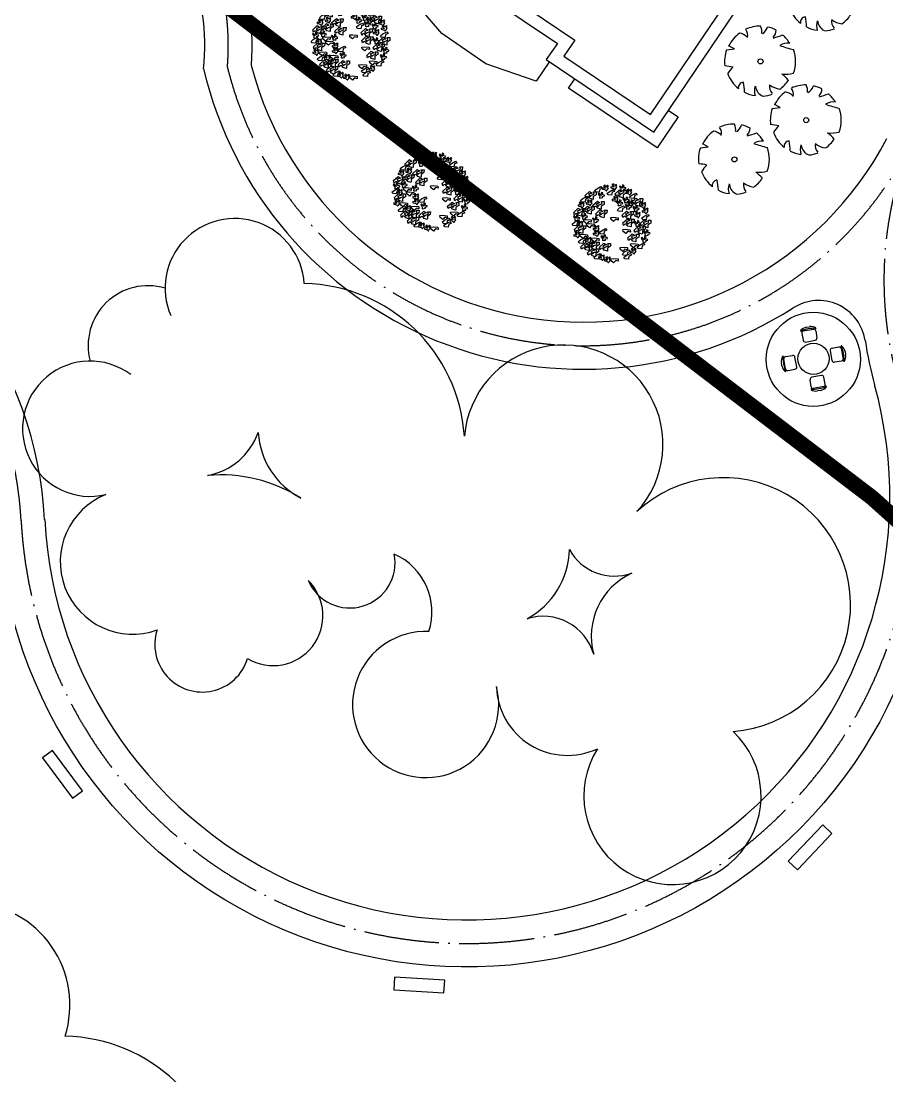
# Model space of a CAD drawing. Extents: x 302512 to 1034855, y -184136 to 410364.
# Drawn here: x 491312 to 518906, y -148394 to -114770 of the extents above; entities that cross this region are included whole.
import ezdxf

# ---------------------------------------------------------------- set-up
doc = ezdxf.new("R2010")
doc.units = 0
doc.header["$MEASUREMENT"] = 0
doc.linetypes.add('ACAD_ISO04W100', pattern=[30.5, 24, -3, 0.5, -3])
doc.linetypes.add('DASHED2', pattern=[0.375, 0.25, -0.125])
for name, color, linetype in [('F', 5, 'Continuous'), ('PUB_TEXT', 7, 'Continuous'), ('PUB_TITLE', 4, 'Continuous'), ('WALL', 4, 'Continuous'), ('WZ', 2, 'Continuous'), ('建筑', 2, 'Continuous'), ('树', 80, 'Continuous'), ('红线', 20, 'Continuous')]:
    doc.layers.add(name, color=color, linetype=linetype)

# ---------------------------------------------------------------- blocks, each defined once
blk = doc.blocks.new('BRANCHO2', base_point=(16.83, 36.07))
for p, q in [((16.783, 36.097), (16.824, 36.101)), ((16.786, 36.072), (16.783, 36.097)), ((16.824, 36.041), (16.786, 36.072)), ((16.824, 36.101), (16.887, 36.094)), ((16.853, 36.073), (16.824, 36.041)), ((16.889, 36.062), (16.853, 36.073)), ((16.887, 36.094), (16.889, 36.062))]:
    blk.add_line(p, q)
blk = doc.blocks.new('BRANCHO3', base_point=(16.71, 35.96))
for p, q in [((16.655, 35.995), (16.655, 35.979)), ((16.684, 35.989), (16.655, 35.995)), ((16.655, 35.979), (16.681, 35.973)), ((16.69, 36.035), (16.67, 36.026)), ((16.67, 36.026), (16.687, 36.001)), ((16.681, 35.973), (16.693, 35.97)), ((16.701, 35.992), (16.684, 35.989)), ((16.687, 36.001), (16.701, 35.992)), ((16.696, 36.032), (16.69, 36.035)), ((16.693, 36.016), (16.696, 36.032)), ((16.71, 36.016), (16.693, 36.016)), ((16.693, 35.97), (16.707, 35.955)), ((16.707, 35.955), (16.713, 35.955)), ((16.73, 36.029), (16.71, 36.016)), ((16.713, 35.955), (16.724, 35.97)), ((16.724, 35.998), (16.739, 36.023)), ((16.739, 35.989), (16.724, 35.998)), ((16.724, 35.97), (16.739, 35.989)), ((16.739, 36.023), (16.73, 36.029))]:
    blk.add_line(p, q)
blk = doc.blocks.new('BRANCHO1', base_point=(16.66, 36.12))
for p, q in [((16.573, 36.15), (16.636, 36.208)), ((16.582, 36.116), (16.573, 36.15)), ((16.599, 36.131), (16.582, 36.116)), ((16.622, 36.134), (16.599, 36.131)), ((16.671, 36.184), (16.619, 36.168)), ((16.619, 36.168), (16.645, 36.134)), ((16.642, 36.107), (16.622, 36.134)), ((16.636, 36.208), (16.671, 36.184)), ((16.685, 36.094), (16.642, 36.107)), ((16.645, 36.134), (16.662, 36.153)), ((16.662, 36.153), (16.702, 36.168)), ((16.688, 36.101), (16.685, 36.094)), ((16.728, 36.162), (16.688, 36.137)), ((16.688, 36.137), (16.688, 36.101)), ((16.702, 36.168), (16.691, 36.202)), ((16.691, 36.202), (16.731, 36.202)), ((16.731, 36.202), (16.728, 36.162))]:
    blk.add_line(p, q)
blk = doc.blocks.new('M_F14')
at = {"xscale": 896.4705882352939, "yscale": 896.4705882352939, "zscale": 896.4705882352939}
for name, p in [('BRANCHO1', (-263, 340)), ('BRANCHO3', (-74, 431)), ('BRANCHO3', (33, 446)), ('BRANCHO1', (114, 361)), ('BRANCHO3', (222, 381)), ('BRANCHO3', (-379, 218)), ('BRANCHO3', (-280, 245)), ('BRANCHO1', (-164, 218)), ('BRANCHO3', (51, 289)), ('BRANCHO1', (321, 254)), ('BRANCHO3', (399, 214)), ('BRANCHO1', (-406, 128)), ('BRANCHO1', (-289, 155)), ('BRANCHO1', (-128, 110)), ('BRANCHO1', (204, 92)), ('BRANCHO3', (329, 92)), ('BRANCHO3', (428, 144)), ('BRANCHO3', (-397, -24)), ('BRANCHO2', (-316, 38)), ('BRANCHO2', (-280, -15)), ('BRANCHO2', (24, 65)), ('BRANCHO1', (213, -6)), ('BRANCHO1', (426, -18)), ('BRANCHO3', (-433, -159)), ('BRANCHO1', (-397, -87)), ('BRANCHO2', (-361, -150)), ('BRANCHO3', (-191, -78)), ('BRANCHO3', (-191, -141)), ('BRANCHO2', (177, -87)), ('BRANCHO1', (275, -195)), ('BRANCHO1', (356, -96)), ('BRANCHO1', (-316, -305)), ('BRANCHO3', (-292, -226)), ('BRANCHO1', (-227, -293)), ('BRANCHO2', (-218, -195)), ('BRANCHO1', (-83, -311)), ('BRANCHO2', (275, -266)), ('BRANCHO1', (-232, -381)), ('BRANCHO3', (-122, -446)), ('BRANCHO2', (141, -311)), ('BRANCHO3', (275, -365)), ('BRANCHO3', (-47, -473)), ('BRANCHO2', (24, -455))]:
    blk.add_blockref(name, p, dxfattribs=at)
for name, p, rotation in [('BRANCHO2', (-173, 433), 33.69006752598449), ('BRANCHO3', (-153, 340), 315.0000000000102), ('BRANCHO2', (-17, 395), 33.69006752598449), ('BRANCHO3', (114, 433), 315.0000000000102), ('BRANCHO2', (266, 352), 33.69006752598449), ('BRANCHO2', (-352, 309), 33.69006752598449), ('BRANCHO3', (78, 245), 315.0000000000102), ('BRANCHO3', (159, 280), 315.0000000000102), ('BRANCHO3', (186, 200), 315.0000000000102), ('BRANCHO3', (222, 245), 315.0000000000102), ('BRANCHO3', (-466, 56), 315.0000000000102), ('BRANCHO3', (-370, 74), 315.0000000000102), ('BRANCHO2', (114, 191), 33.69006752598449), ('BRANCHO3', (284, 173), 315.0000000000102), ('BRANCHO2', (419, 83), 33.69006752598449), ('BRANCHO2', (-457, 11), 33.69006752598449), ('BRANCHO3', (-227, 29), 315.0000000000102), ('BRANCHO3', (302, -15), 315.0000000000102), ('BRANCHO2', (-115, -97), 33.69006752598449), ('BRANCHO3', (-119, -195), 315.0000000000102), ('BRANCHO3', (419, -135), 315.0000000000102), ('BRANCHO2', (-379, -213), 33.69006752598449), ('BRANCHO2', (364, -279), 33.69006752598449), ('BRANCHO3', (390, -217), 315.0000000000102), ('BRANCHO2', (-182, -410), 33.69006752598449), ('BRANCHO2', (177, -365), 33.69006752598449), ('BRANCHO2', (195, -410), 33.69006752598449)]:
    blk.add_blockref(name, p, dxfattribs=dict(at, rotation=rotation))
at = {"width": 0.8, "flags": 9}
for tag, p in [('XSIZE', (-3, 3)), ('YSIZE', (-3, 0))]:
    blk.add_attdef(tag, p, '', height=0.2, dxfattribs=at)
blk = doc.blocks.new('M_C26ZLR')
for p, q in [((-58, 1023), (42, 1023)), ((-238, 923), (222, 923)), ((-233, 856), (-233, 631)), ((217, 856), (217, 631)), ((-165, 563), (150, 563)), ((-1039, -58), (-1039, 42)), ((-939, -238), (-939, 222)), ((-872, 217), (-647, 217)), ((-579, -165), (-579, 150)), ((563, 150), (563, -165)), ((856, 217), (631, 217)), ((923, 222), (923, -238)), ((1023, 42), (1023, -58)), ((-872, -233), (-647, -233)), ((856, -233), (631, -233)), ((-233, -872), (-233, -647)), ((150, -579), (-165, -579)), ((217, -872), (217, -647)), ((222, -939), (-238, -939)), ((42, -1039), (-58, -1039))]:
    blk.add_line(p, q)
blk.add_circle((-8, -8), 500)
for centre, radius, start, end in [((-48, 708), 316, 91.7651, 130.7265), ((32, 708), 316, 49.2735, 88.2349), ((-247, 940), 10, 130.7265, 202.67), ((-238, 943), 20, 202.67, 270), ((-8, -1754), 2713, 84.8023, 95.1977), ((-165, 856), 67.5, 90, 180), ((150, 856), 67.5, 0, 90), ((222, 943), 20, 270, 337.33), ((231, 940), 10, 337.33, 49.2735), ((-165, 631), 67.5, 180, 270), ((150, 631), 67.5, 270, 0), ((-724, 32), 316, 139.2735, 178.2349), ((1739, -8), 2713, 174.8023, 185.1977), ((-955, 231), 10, 67.33, 139.2735), ((-959, 222), 20, 0, 67.33), ((-872, 150), 67.5, 90, 180), ((-647, 150), 67.5, 0, 90), ((631, 150), 67.5, 90, 180), ((856, 150), 67.5, 0, 90), ((943, 222), 20, 112.67, 180), ((940, 231), 10, 40.7265, 112.67), ((708, 32), 316, 1.7651, 40.7265), ((-1754, -8), 2713, 354.8023, 5.1977), ((-724, -48), 316, 181.7651, 220.7265), ((-955, -247), 10, 220.7265, 292.67), ((-959, -238), 20, 292.67, 0), ((-872, -165), 67.5, 180, 270), ((-647, -165), 67.5, 270, 0), ((631, -165), 67.5, 180, 270), ((856, -165), 67.5, 270, 0), ((943, -238), 20, 180, 247.33), ((940, -247), 10, 247.33, 319.2735), ((708, -48), 316, 319.2735, 358.2349), ((-165, -647), 67.5, 90, 180), ((150, -647), 67.5, 0, 90), ((-247, -955), 10, 157.33, 229.2735), ((-238, -959), 20, 90, 157.33), ((-48, -724), 316, 229.2735, 268.2349), ((-8, 1739), 2713, 264.8023, 275.1977), ((-165, -872), 67.5, 180, 270), ((32, -724), 316, 271.7651, 310.7265), ((150, -872), 67.5, 270, 0), ((222, -959), 20, 22.67, 90), ((231, -955), 10, 310.7265, 22.67)]:
    blk.add_arc(centre, radius, start, end)
at = {"width": 0.8, "flags": 9}
for tag in ['XSIZE', 'YSIZE']:
    blk.add_attdef(tag, (0, 0), '', height=0.5, dxfattribs=at)
blk = doc.blocks.new('A$C0DC22966')
at = {"layer": 'WZ'}
for p, q in [((8672, 29060), (6720, 26156)), ((26781, 16842), (8672, 29060)), ((8781, 28504), (6828, 25600)), ((26226, 16734), (8781, 28504)), ((4979, 27330), (1104, 21589)), ((6720, 26156), (4979, 27330)), ((5087, 26775), (1659, 21696)), ((6828, 25600), (5087, 26775)), ((1104, 21589), (4529, 19262)), ((1659, 21696), (4421, 19819)), ((4421, 19819), (5259, 21061)), ((5259, 21061), (9056, 18500)), ((4529, 19262), (5367, 20506)), ((5367, 20506), (8501, 18392)), ((9056, 18500), (8218, 17256)), ((8501, 18392), (7662, 17148)), ((7662, 17148), (10133, 15482)), ((8218, 17256), (10929, 15427)), ((24826, 13943), (26781, 16842)), ((24270, 13835), (26226, 16734)), ((10357, 15814), (16342, 11776)), ((16906, 11396), (10357, 15814)), ((5927, 15663), (502, 7624)), ((8903, 13658), (5927, 15663)), ((10267, 15681), (8679, 13327)), ((10133, 15482), (10267, 15681)), ((10465, 15258), (9234, 13435)), ((16351, 11288), (10465, 15258)), ((6035, 15108), (1058, 7732)), ((8679, 13327), (6035, 15108)), ((26011, 12661), (24270, 13835)), ((26567, 12768), (24826, 13943)), ((8679, 13327), (15228, 8909)), ((9234, 13435), (15120, 9464)), ((16011, 12000), (16849, 13244)), ((16849, 13244), (20646, 10682)), ((16342, 11776), (16957, 12688)), ((16957, 12688), (20091, 10575)), ((22577, 7571), (26011, 12661)), ((22685, 7016), (26567, 12768)), ((15120, 9464), (16351, 11288)), ((15228, 8909), (16906, 11396)), ((20091, 10575), (19252, 9331)), ((20646, 10682), (19808, 9439)), ((19808, 9439), (22577, 7571)), ((16490, 8540), (15452, 9241)), ((19252, 9331), (22685, 7016)), ((15935, 8433), (15228, 8909)), ((10954, 1057), (15935, 8433)), ((11061, 502), (16490, 8540)), ((502, 7624), (3686, 5477)), ((1058, 7732), (3578, 6032)), ((3578, 6032), (3925, 6546)), ((3925, 6546), (8542, 3431)), ((3686, 5477), (4033, 5991)), ((4033, 5991), (7984, 3326)), ((8542, 3431), (8191, 2921)), ((7984, 3326), (7632, 2815)), ((7632, 2815), (11061, 502)), ((8191, 2921), (10954, 1057))]:
    blk.add_line(p, q, dxfattribs=at)
for points in [[(10741, 27664), (10942, 27963), (8580, 29557), (7685, 28230), (7983, 28029)], [(11985, 26826), (12186, 27124), (13380, 26319), (13178, 26021)], [(13750, 25634), (14439, 26656), (16481, 25850), (17775, 25178), (18803, 24543), (20194, 23489), (21345, 22437), (22398, 21288), (21708, 20265)], [(1096, 21577), (895, 21279), (3167, 19747), (3368, 20045)], [(23475, 19076), (23676, 19374), (22483, 20179), (22281, 19881)], [(7662, 17148), (6284, 18078), (5567, 17638), (4759, 17813), (4292, 18492), (4429, 19330)], [(24718, 18236), (24920, 18535), (27283, 16942), (26388, 15615), (26090, 15816)], [(19348, 9259), (18615, 8821), (17825, 9001), (17359, 9680), (17497, 10515), (16682, 11064)], [(968, 8314), (667, 8517), (0, 7529), (2819, 5627), (3020, 5926)], [(22685, 7016), (22483, 6717), (20212, 8250), (20413, 8548)], [(15981, 7786), (16280, 7585), (15307, 6142), (15008, 6344)], [(7732, 2748), (7309, 2121), (5703, 2681), (4299, 3642), (3186, 4950), (3589, 5543)], [(11527, 1192), (11829, 989), (11162, 0), (8343, 1901), (8544, 2200)]]:
    blk.add_lwpolyline(points, dxfattribs=at)
blk = doc.blocks.new('A$C236B410B')
at = {"layer": '树'}
for centre, radius, start, end in [((21959, 16776), 2731, 342.2504, 87.239), ((24487, 11612), 4332, 3.6917, 89.036)]:
    blk.add_arc(centre, radius, start, end, dxfattribs=at)
blk = doc.blocks.new('M_F13')
for p, q in [((-515, 179), (-397, 193)), ((-484, 239), (-484, 239)), ((-397, 193), (-484, 239))]:
    blk.add_line(p, q)
blk.add_circle((-3, 3), 38.2)
for centre, radius, start, end in [((-8, 3), 532, 89.3321, 114.3856), ((-325, 399), 130, 343.6555, 39.76), ((-175, 449), 193, 352.0775, 26.6128), ((-85, 589), 202, 304.1868, 338.5411), ((-8, 3), 531, 62.8767, 77.7021), ((-8, 3), 527, 126.0751, 153.6245), ((-356, 208), 224, 48.5203, 80.5151), ((80, 476), 154, 315.8454, 359.7651), ((-244, 1929), 1632, 285.4397, 290.7099), ((-8, 3), 523, 31.4098, 49.4752), ((-8, 3), 537, 160.8426, 187.275), ((412, 44), 234, 83.5323, 121.6544), ((959, 2091), 1965, 250.0865, 256.3451), ((-8, 3), 534, 340.3307, 19.43), ((-610, -942), 880, 77.3728, 85.4649), ((-5, -500), 587, 134.7782, 147.3315), ((-8, 3), 524, 200.8103, 231.4392), ((-251, -396), 87.2, 97.741, 188.8107), ((-1350, -519), 1108, 2.9465, 10.9238), ((-8, 3), 514, 305.394, 326.2464), ((358, 465), 656, 266.7455, 282.0146), ((0, -631), 545, 39.6536, 53.993), ((-8, 3), 522, 243.1498, 261.8356), ((125, -442), 220, 160.6009, 199.3991), ((100, -357), 178, 186.1912, 248.4952), ((296, -376), 163, 170.6314, 220.6278), ((325, -118), 300, 230.4582, 263.1093), ((-8, 3), 527, 274.7236, 290.3277)]:
    blk.add_arc(centre, radius, start, end)
at = {"width": 0.8, "flags": 9}
for tag, p in [('XSIZE', (-62, 12)), ('YSIZE', (9, 6))]:
    blk.add_attdef(tag, p, '', height=0.2, dxfattribs=at)

msp = doc.modelspace()

# ---------------------------------------------------------------- hatches: boundary and pattern name
at = {"linetype": 'ByBlock', "lineweight": 5}
h = msp.add_hatch(color=256, dxfattribs=at)
h.paths.add_polyline_path([(449238, -10247), (447442, -10200), (447475, -8963), (449271, -9010)], flags=16)
h.paths.add_polyline_path([(446475, -11002), (448198, -14687), (450305, -11104)], flags=17)
edge = h.paths.add_edge_path()
edge.add_line((499629, -17475), (302512, -12264))
edge.add_line((449254, -8002), (445944, -133199))

# ---------------------------------------------------------------- linework, layer by layer
at = {"layer": 'F'}
for points in [[(531093, -105283, -0.244625), (525517, -113229, 0.353848), (519960, -125968, -1.114129), (490565, -130741, 0.295607), (483660, -121230, 0.430193), (467423, -128897, -0.701427), (442374, -125297, 0.171375), (434902, -117538, -1.716353), (451344, -106522, 1.074485), (460510, -105171, -0.539314), (473077, -92238, 0.560727), (477451, -87430, -0.231476), (478642, -80535, 0.600152), (474304, -71667)], [(477803, -91962, 0.655413), (487998, -106766, -0.493134), (498644, -116174, 0.686394), (518906, -118512, 0.730701)]]:
    msp.add_lwpolyline(points, format="xyb", dxfattribs=at)
for centre, radius, start, end in [((489711, -115555), 7454, 354.3066, 101.0322), ((509225, -113440), 12429, 193.2776, 302.5906), ((479771, -131315), 12309, 3.0431, 68.9035), ((516728, -125176), 1500, 8.7748, 122.5906), ((530612, -123032), 12548, 188.7748, 195.4058), ((505521, -129946), 13477, 183.0435, 15.4037)]:
    msp.add_arc(centre, radius, start, end, dxfattribs=at)
at = {"layer": 'PUB_TEXT', "linetype": 'DASHED2', "ltscale": 11501}
msp.add_lwpolyline([(608007, -19167, 500, 500, 0), (599137, -17197, 500, 500, 0), (598127, -21247, 500, 500, 0), (572297, -9157, 500, 500, 0), (560517, -5577, 500, 500, 0), (531277, -7547, 500, 500, 0), (511807, -11707, 500, 500, 0), (488907, -9117, 500, 500, 0), (483537, -7917, 500, 500, 0), (457917, 73, 500, 500, 0), (449617, 403, 500, 500, 0), (431477, -69887, 500, 500, 0), (494627, -111807, 500, 500, 0), (518427, -129957, 500, 500, 0), (548477, -156867, 500, 500, 0), (627907, -164037, 500, 500, 0)], format="xyseb", dxfattribs=at)
at = {"layer": 'PUB_TITLE'}
for points in [[(492316, -138018), (491995, -138257), (492947, -139542), (493269, -139304)], [(515764, -141548), (516054, -141823), (517155, -140662), (516864, -140387)], [(503217, -145250), (503193, -145650), (504790, -145746), (504814, -145347)]]:
    msp.add_lwpolyline(points, close=True, dxfattribs=at)
at = {"layer": '建筑', "linetype": 'ByBlock'}
msp.add_circle((516561, -125552), 1500, dxfattribs=at)
at = {"layer": '树'}
for centre, radius, start, end in [((498121, -123283), 2221, 3.7136, 203.2473), ((495357, -125112), 1908, 73.4498, 195.0328), ((500250, -128337), 5199, 3.6917, 89.036), ((508599, -128266), 3171, 317.5919, 175.2305), ((493514, -127764), 2157, 53.2696, 283.433), ((496866, -127161), 2130, 280.5998, 340.1586), ((501401, -127726), 2536, 183.5846, 242.3643), ((497680, -134000), 4764, 57.7178, 95.0799), ((513697, -133374), 4052, 274.3778, 132.8783), ((494867, -132006), 2307, 111.6586, 289.7991), ((501789, -132036), 1442, 203.1035, 10.9811), ((502384, -133611), 2024, 342.1696, 66.0727), ((506206, -131557), 2580, 298.6966, 358.6992), ((510222, -130822), 1640, 208.9273, 289.608), ((511700, -134379), 2215, 114.7546, 195.0444), ((499342, -133727), 1589, 239.2777, 45.1095), ((507947, -135425), 1681, 16.2531, 107.368), ((497086, -134646), 1512, 161.9132, 342.8017), ((504204, -136557), 2329, 87.3936, 14.2438), ((508722, -135917), 2261, 181.6813, 295.1149), ((512071, -139470), 2824, 147.7918, 46.7367)]:
    msp.add_arc(centre, radius, start, end, dxfattribs=at)
at = {"layer": '红线', "linetype": 'ACAD_ISO04W100', "ltscale": 100}
for points in [[(530392, -104810, -0.254849), (525171, -112563, 0.35385), (519237, -126167, -1.114129), (491313, -130701, 0.295577), (483931, -120531, 0.428653), (466731, -128600, -0.701968), (443092, -125065, 0.172681), (435238, -116868, -1.716353), (450597, -106578, 1.074485), (461242, -105009, -0.539314), (472936, -92975, 0.560727), (478171, -87220, -0.231474), (479250, -80974, 0.605407), (474232, -70915)], [(477167, -91565, 0.655413), (488141, -107502, -0.49758), (497887, -116239, 0.734865), (520136, -117604)]]:
    msp.add_lwpolyline(points, format="xyb", dxfattribs=at)

# ---------------------------------------------------------------- block references
at = {"xscale": 1.2, "yscale": 1.2, "zscale": 1.2}
msp.add_blockref('A$C236B410B', (463240, -166264), dxfattribs=at)
at = {"layer": 'PUB_TEXT', "linetype": 'ByBlock', "rotation": 10.06807268436332}
msp.add_blockref('M_C26ZLR', (516573, -125526), dxfattribs=at)
at = {"layer": 'WALL'}
msp.add_blockref('A$C0DC22966', (500419, -118809), dxfattribs=at)
at = {"layer": '树'}
for name, p, xscale, yscale, zscale in [('M_F13', (516862, -113980), 2.111687884800001, 2.111687884800001, 2.111687884800001), ('M_F14', (501830, -115438), 2.5272, 2.5272, 2.5272), ('M_F13', (514883, -116061), 2.111687884800001, 2.111687884800001, 2.111687884800001), ('M_F13', (516341, -117935), 2.111687884800001, 2.111687884800001, 2.111687884800001), ('M_F13', (514050, -119184), 2.111687884800001, 2.111687884800001, 2.111687884800001), ('M_F14', (504409, -120246), 2.5272, 2.5272, 2.5272), ('M_F14', (510150, -121258), 2.5272, 2.5272, 2.5272)]:
    msp.add_blockref(name, p, dxfattribs=dict(at, xscale=xscale, yscale=yscale, zscale=zscale))

doc.saveas('drawing.dxf')
